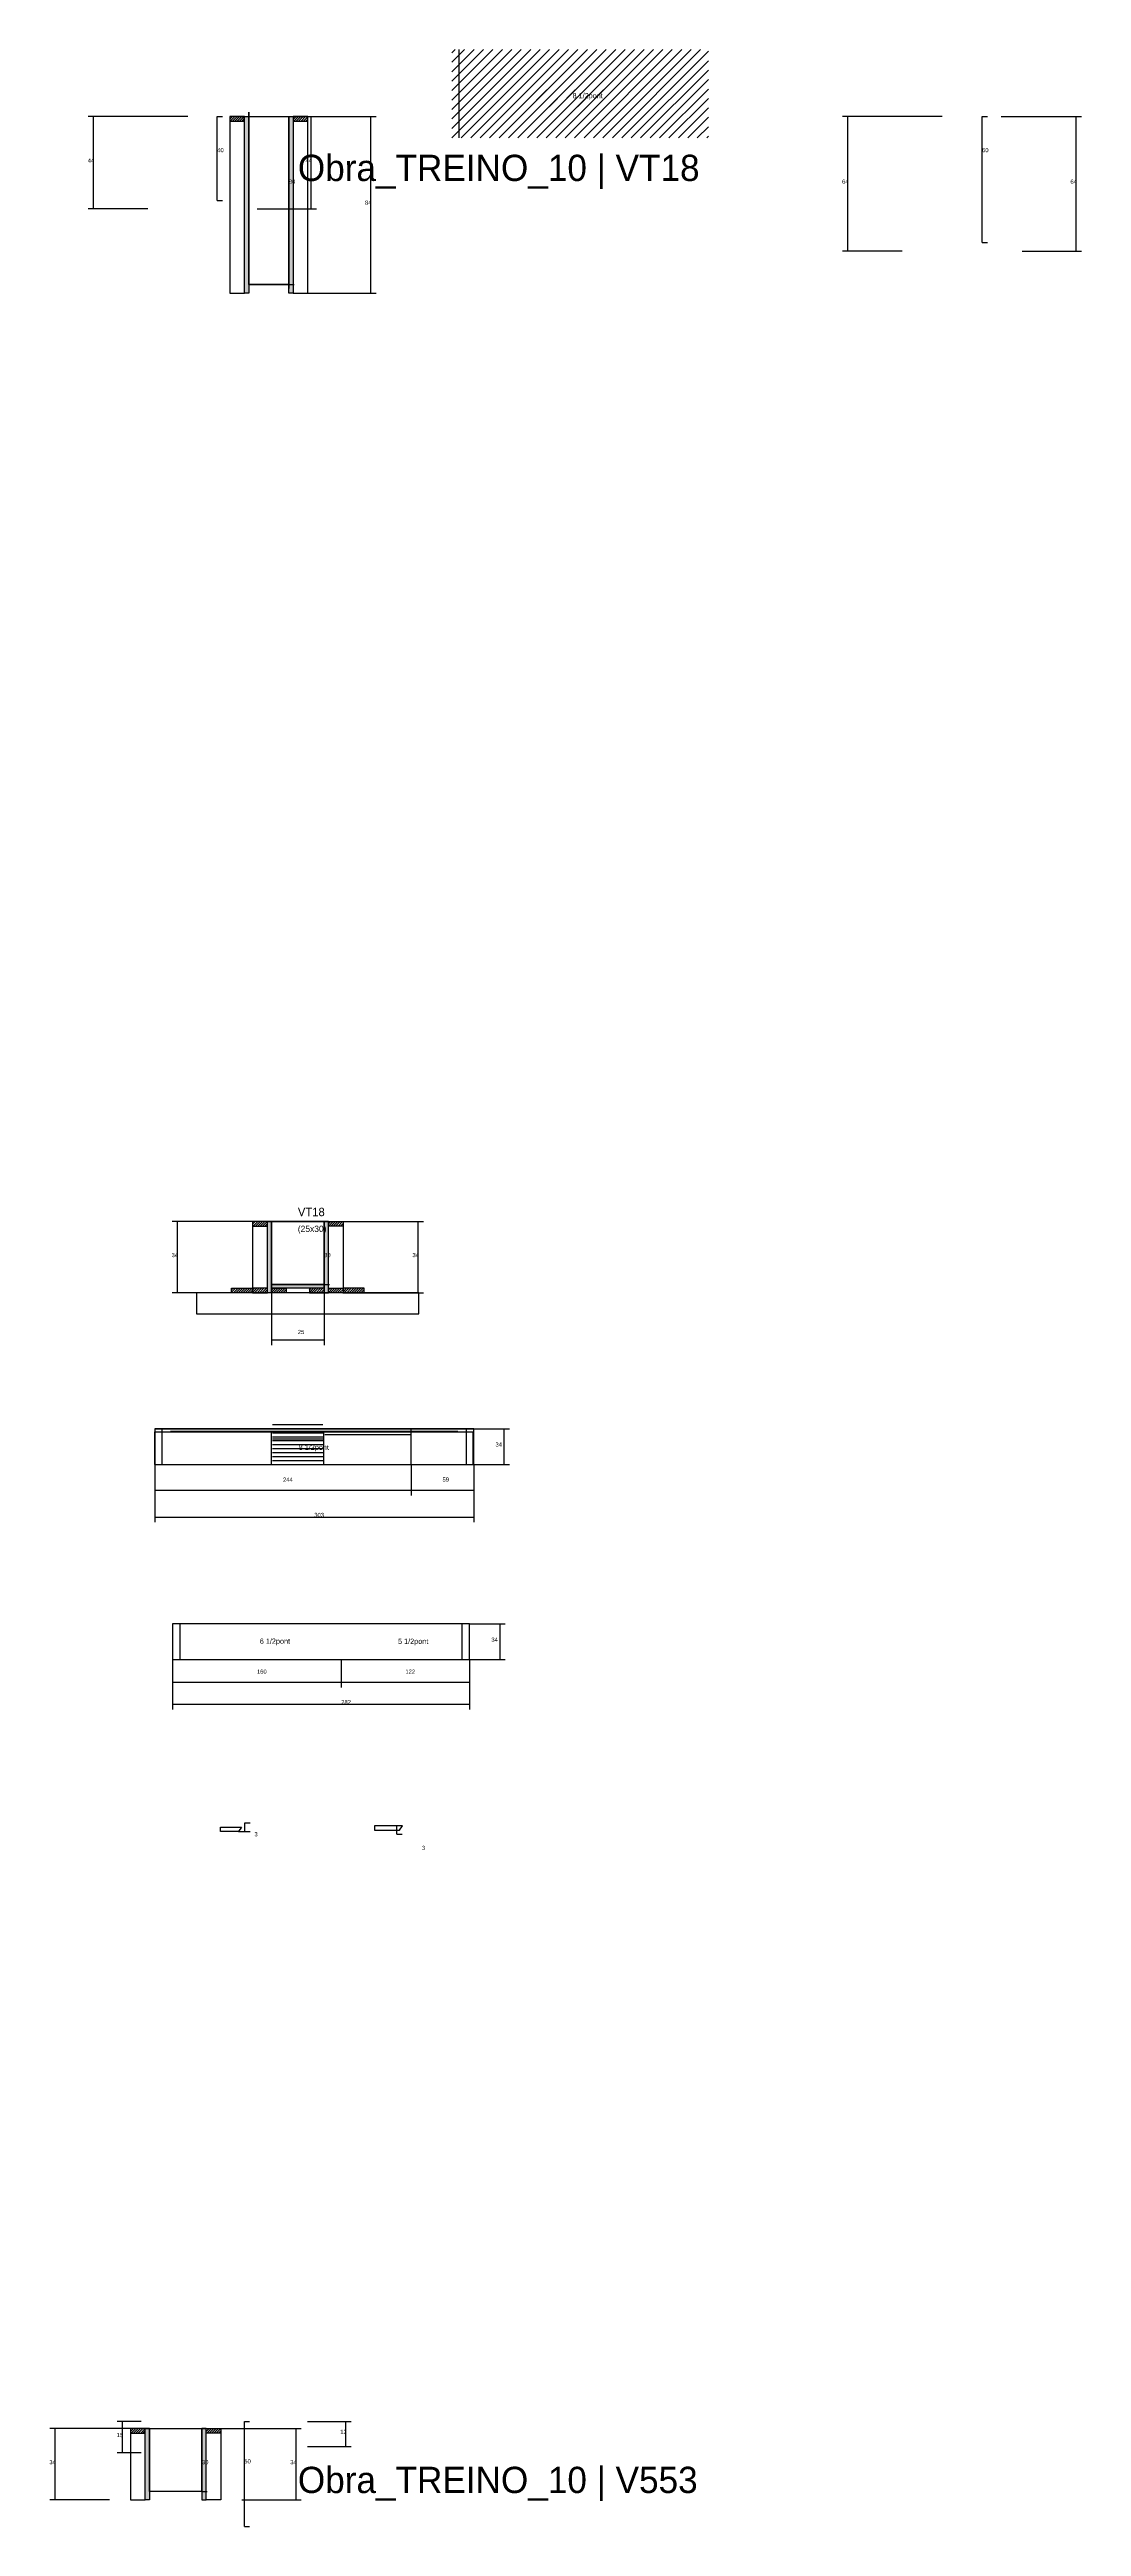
# Model space of a CAD drawing. Header units: metres. Extents: x -2848 to 22762, y -49062 to 1016.
# Drawn here: x 15764 to 16745, y -23242 to -20885 of the extents above; entities that cross this region are included whole.
import ezdxf

# ---------------------------------------------------------------- set-up
doc = ezdxf.new("R2010")
doc.units = ezdxf.units.M
for name, color, linetype in [('CONCRETO', 251, 'Continuous'), ('COTA', 4, 'Continuous'), ('Cota Seção (2x)', 4, 'Continuous'), ('Hachura', 253, 'Continuous'), ('LABEL_ID', 3, 'Continuous'), ('Madeira', 126, 'Continuous'), ('NOMENCLATURA', 7, 'Continuous'), ('Painéis', 200, 'Continuous'), ('SARR_2.2x7', 40, 'Continuous'), ('Texto Seção', 7, 'Continuous')]:
    doc.layers.add(name, color=color, linetype=linetype)

msp = doc.modelspace()

# ---------------------------------------------------------------- hatches: boundary and pattern name
at = {"layer": 'Hachura'}
h = msp.add_hatch(dxfattribs=at)
h.set_pattern_fill('ANSI31', scale=2)
h.paths.add_polyline_path([(16390.5, -20968.9), (16390.5, -20884.9), (16146.5, -20884.9), (16146.5, -20968.9)])
h = msp.add_hatch(dxfattribs=at)
h.set_pattern_fill('ANSI31', scale=2)
h.paths.add_polyline_path([(16225, -20939.3), (16292.6, -20939.3), (16292.6, -20939.3), (16298.1, -20923.3), (16298.1, -20923.3), (16230.5, -20923.3), (16230.5, -20923.3), (16225, -20939.3)])
h = msp.add_hatch(dxfattribs=at)
h.set_pattern_fill('ANSI31', scale=0.5)
h.paths.add_polyline_path([(15949.4, -20953), (15949.4, -20948.6), (15949.4, -20948.6), (15935.4, -20948.6), (15935.4, -20948.6), (15935.4, -20953), (15935.4, -20953), (15949.4, -20953)])
h = msp.add_hatch(color=8, dxfattribs=at)
h.dxf.hatch_style = 1
h.paths.add_polyline_path([(15949.4, -20948.6), (15953.4, -20948.6), (15953.4, -20948.6), (15953.4, -21116.6), (15953.4, -21116.6), (15949.4, -21116.6), (15949.4, -21116.6), (15949.4, -20948.6)])
h = msp.add_hatch(color=8, dxfattribs=at)
h.dxf.hatch_style = 1
h.paths.add_polyline_path([(15991.4, -20948.6), (15995.4, -20948.6), (15995.4, -20948.6), (15995.4, -21116.6), (15995.4, -21116.6), (15991.4, -21116.6), (15991.4, -21116.6), (15991.4, -20948.6)])
h = msp.add_hatch(dxfattribs=at)
h.set_pattern_fill('ANSI31', scale=0.5)
h.paths.add_polyline_path([(16009.4, -20953), (16009.4, -20948.6), (16009.4, -20948.6), (15995.4, -20948.6), (15995.4, -20948.6), (15995.4, -20953), (15995.4, -20953), (16009.4, -20953)])
h = msp.add_hatch(dxfattribs=at)
h.set_pattern_fill('ANSI31', scale=0.5)
h.paths.add_polyline_path([(15971, -22004.4), (15971, -22000), (15971, -22000), (15957, -22000), (15957, -22000), (15957, -22004.4), (15957, -22004.4), (15971, -22004.4)])
h = msp.add_hatch(color=8, dxfattribs=at)
h.dxf.hatch_style = 1
h.paths.add_polyline_path([(15971, -22000), (15975, -22000), (15975, -22000), (15975, -22068), (15975, -22068), (15971, -22068), (15971, -22068), (15971, -22000)])
h = msp.add_hatch(color=8, dxfattribs=at)
h.dxf.hatch_style = 1
h.paths.add_polyline_path([(16029, -22000), (16025, -22000), (16025, -22000), (16025, -22068), (16025, -22068), (16029, -22068), (16029, -22068), (16029, -22000)])
h = msp.add_hatch(dxfattribs=at)
h.set_pattern_fill('ANSI31', scale=0.5)
h.paths.add_polyline_path([(16029, -22004.4), (16029, -22000), (16029, -22000), (16043, -22000), (16043, -22000), (16043, -22004.4), (16043, -22004.4), (16029, -22004.4)])
h = msp.add_hatch(color=8, dxfattribs=at)
h.dxf.hatch_style = 1
h.paths.add_polyline_path([(15975, -22063.6), (15975, -22060), (15975, -22060), (16025, -22060), (16025, -22060), (16025, -22063.6), (16025, -22063.6), (15975, -22063.6)])
h = msp.add_hatch(dxfattribs=at)
h.set_pattern_fill('ANSI31', scale=0.5)
h.paths.add_polyline_path([(15937, -22068), (15937, -22063.6), (15937, -22063.6), (15957, -22063.6), (15957, -22063.6), (15957, -22068), (15957, -22068), (15937, -22068)])
h = msp.add_hatch(dxfattribs=at)
h.set_pattern_fill('ANSI31', scale=0.5)
h.paths.add_polyline_path([(15971, -22068), (15971, -22063.6), (15971, -22063.6), (15957, -22063.6), (15957, -22063.6), (15957, -22068), (15957, -22068), (15971, -22068)])
h = msp.add_hatch(dxfattribs=at)
h.set_pattern_fill('ANSI31', scale=0.5)
h.paths.add_polyline_path([(15975, -22068), (15975, -22063.6), (15975, -22063.6), (15989, -22063.6), (15989, -22063.6), (15989, -22068), (15989, -22068), (15975, -22068)])
h = msp.add_hatch(dxfattribs=at)
h.set_pattern_fill('ANSI31', scale=0.5)
h.paths.add_polyline_path([(16025, -22068), (16025, -22063.6), (16025, -22063.6), (16011, -22063.6), (16011, -22063.6), (16011, -22068), (16011, -22068), (16025, -22068)])
h = msp.add_hatch(dxfattribs=at)
h.set_pattern_fill('ANSI31', scale=0.5)
h.paths.add_polyline_path([(16029, -22068), (16029, -22063.6), (16029, -22063.6), (16043, -22063.6), (16043, -22063.6), (16043, -22068), (16043, -22068), (16029, -22068)])
h = msp.add_hatch(dxfattribs=at)
h.set_pattern_fill('ANSI31', scale=0.5)
h.paths.add_polyline_path([(16063, -22068), (16063, -22063.6), (16063, -22063.6), (16043, -22063.6), (16043, -22063.6), (16043, -22068), (16043, -22068), (16063, -22068)])
h = msp.add_hatch(dxfattribs=at)
h.set_pattern_fill('ANSI31', scale=0.5)
h.paths.add_polyline_path([(15854.8, -23153), (15854.8, -23148.6), (15854.8, -23148.6), (15840.8, -23148.6), (15840.8, -23148.6), (15840.8, -23153), (15840.8, -23153), (15854.8, -23153)])
h = msp.add_hatch(color=8, dxfattribs=at)
h.dxf.hatch_style = 1
h.paths.add_polyline_path([(15854.8, -23148.6), (15858.8, -23148.6), (15858.8, -23148.6), (15858.8, -23216.6), (15858.8, -23216.6), (15854.8, -23216.6), (15854.8, -23216.6), (15854.8, -23148.6)])
h = msp.add_hatch(color=8, dxfattribs=at)
h.dxf.hatch_style = 1
h.paths.add_polyline_path([(15912.8, -23148.6), (15908.8, -23148.6), (15908.8, -23148.6), (15908.8, -23216.6), (15908.8, -23216.6), (15912.8, -23216.6), (15912.8, -23216.6), (15912.8, -23148.6)])
h = msp.add_hatch(dxfattribs=at)
h.set_pattern_fill('ANSI31', scale=0.5)
h.paths.add_polyline_path([(15912.8, -23153), (15912.8, -23148.6), (15912.8, -23148.6), (15926.8, -23148.6), (15926.8, -23148.6), (15926.8, -23153), (15926.8, -23153), (15912.8, -23153)])

# ---------------------------------------------------------------- linework, layer by layer
at = {"layer": 'CONCRETO'}
for points in [[(15953.4, -20944.6), (15953.4, -20944.6), (15953.4, -20948.6), (15953.4, -20948.6), (15953.4, -20948.6), (15991.4, -20948.6), (15991.4, -21112.2), (15991.4, -21112.2), (15991.4, -21108.6), (15953.4, -21108.6)], [(15975, -22000), (15975, -22000), (15975, -22000), (15975, -22000), (16025, -22000), (16025, -22000), (16025, -22000), (16025, -22060), (15975, -22060), (15975, -22000)], [(15975, -22060), (16025, -22060), (16025, -22000), (15975, -22000)], [(15858.8, -23148.6), (15858.8, -23148.6), (15858.8, -23148.6), (15858.8, -23148.6), (15908.8, -23148.6), (15908.8, -23148.6), (15908.8, -23148.6), (15908.8, -23208.6), (15858.8, -23208.6), (15858.8, -23148.6)]]:
    msp.add_lwpolyline(points, close=True, dxfattribs=at)
at = {"layer": 'COTA'}
for p, q in [((15895.3, -20948.6), (15800.6, -20948.6)), ((15805.6, -21036.6), (15805.6, -20948.6)), ((15941.3, -20948.6), (16017.7, -20948.6)), ((16009.4, -20948.6), (16074.4, -20948.6)), ((16012.7, -21036.6), (16012.7, -20948.6)), ((16069.4, -21116.6), (16069.4, -20948.6)), ((16612.9, -20948.6), (16518.2, -20948.6)), ((16523.2, -21076.6), (16523.2, -20948.6)), ((16668.9, -20948.6), (16745.4, -20948.6)), ((16740.4, -21076.6), (16740.4, -20948.6)), ((15857.3, -21036.6), (15800.6, -21036.6)), ((15961.3, -21036.6), (16017.7, -21036.6)), ((16574.9, -21076.6), (16518.2, -21076.6)), ((16688.9, -21076.6), (16745.4, -21076.6)), ((16009.4, -21116.6), (16074.4, -21116.6)), ((15975, -22000), (15880.4, -22000)), ((15885.4, -22068), (15885.4, -22000)), ((16043, -22000), (16119.5, -22000)), ((16114.5, -22068), (16114.5, -22000)), ((15937, -22068), (15880.4, -22068)), ((15975, -22063.6), (15975, -22117.7)), ((16025, -22063.6), (16025, -22117.7)), ((16063, -22068), (16119.5, -22068)), ((15975, -22112.7), (16025, -22112.7)), ((16167.3, -22197.3), (16201.2, -22197.3)), ((16196.2, -22231.3), (16196.2, -22197.3)), ((16167.3, -22231.3), (16201.2, -22231.3)), ((16163.3, -22383), (16197.3, -22383)), ((16192.3, -22417), (16192.3, -22383)), ((16163.3, -22417), (16197.3, -22417)), ((15851.1, -23141.8), (15828.1, -23141.8)), ((15833.1, -23171.8), (15833.1, -23141.8)), ((16009.1, -23141.8), (16050.8, -23141.8)), ((16045.8, -23165.8), (16045.8, -23141.8)), ((15858.8, -23148.6), (15764.1, -23148.6)), ((15769.1, -23216.6), (15769.1, -23148.6)), ((15926.8, -23148.6), (16003.3, -23148.6)), ((15998.3, -23216.6), (15998.3, -23148.6)), ((16009.1, -23165.8), (16050.8, -23165.8)), ((15851.1, -23171.8), (15828.1, -23171.8)), ((15820.8, -23216.6), (15764.1, -23216.6)), ((15946.8, -23216.6), (16003.3, -23216.6))]:
    msp.add_line(p, q, dxfattribs=at)
at = {"layer": 'Cota Seção (2x)'}
for p, q in [((15923.3, -21028.6), (15923.3, -20948.6)), ((15923.3, -20948.6), (15928.3, -20948.6)), ((15953.4, -20948.6), (15996.4, -20948.6)), ((15991.4, -21108.6), (15991.4, -20948.6)), ((16650.9, -21068.6), (16650.9, -20948.6)), ((16650.9, -20948.6), (16655.9, -20948.6)), ((15923.3, -21028.6), (15928.3, -21028.6)), ((16650.9, -21068.6), (16655.9, -21068.6)), ((15953.4, -21108.6), (15996.4, -21108.6)), ((16025, -22060), (16025, -22000)), ((16025, -22000), (16030, -22000)), ((16025, -22060), (16030, -22060)), ((15863.9, -22231.3), (15863.9, -22286.3)), ((15863.9, -22231.3), (15863.9, -22260.8)), ((16107.9, -22231.3), (16107.9, -22260.8)), ((16107.9, -22231.3), (16107.9, -22260.8)), ((16167.3, -22231.3), (16167.3, -22286.3)), ((16167.3, -22231.3), (16167.3, -22260.8)), ((15863.9, -22255.8), (16107.9, -22255.8)), ((16107.9, -22255.8), (16167.3, -22255.8)), ((15863.9, -22281.3), (16167.3, -22281.3)), ((15880.9, -22417), (15880.9, -22464.4)), ((15880.9, -22417), (15880.9, -22443.5)), ((16041.3, -22417), (16041.3, -22443.5)), ((16041.3, -22417), (16041.3, -22443.5)), ((16163.3, -22417), (16163.3, -22464.4)), ((16163.3, -22417), (16163.3, -22443.5)), ((15880.9, -22438.5), (16041.3, -22438.5)), ((15880.9, -22459.4), (16163.3, -22459.4)), ((16041.3, -22438.5), (16163.3, -22438.5)), ((15949.5, -22580.4), (15949.5, -22572.4)), ((15949.5, -22572.4), (15954.5, -22572.4)), ((16099.5, -22575.2), (16089.1, -22575.2)), ((16094.1, -22583.2), (16094.1, -22575.2)), ((15943.4, -22580.4), (15954.5, -22580.4)), ((16094.1, -22583.2), (16099.1, -22583.2)), ((15949.1, -23241.8), (15949.1, -23141.8)), ((15949.1, -23141.8), (15954.1, -23141.8)), ((15908.8, -23208.6), (15908.8, -23148.6)), ((15908.8, -23148.6), (15913.8, -23148.6)), ((15908.8, -23208.6), (15913.8, -23208.6)), ((15949.1, -23241.8), (15954.1, -23241.8))]:
    msp.add_line(p, q, dxfattribs=at)
at = {"layer": 'Madeira'}
for points in [[(15949.4, -20953), (15949.4, -20948.6), (15935.4, -20948.6), (15935.4, -20953)], [(15949.4, -20948.6), (15935.4, -20948.6), (15935.4, -21116.6), (15949.4, -21116.6)], [(16009.4, -20953), (16009.4, -20948.6), (15995.4, -20948.6), (15995.4, -20953)], [(16009.4, -20948.6), (15995.4, -20948.6), (15995.4, -21116.6), (16009.4, -21116.6)], [(15971, -22004.4), (15971, -22000), (15957, -22000), (15957, -22004.4)], [(15971, -22000), (15957, -22000), (15957, -22068), (15971, -22068)], [(16029, -22004.4), (16029, -22000), (16043, -22000), (16043, -22004.4)], [(16029, -22000), (16043, -22000), (16043, -22068), (16029, -22068)], [(15903.6, -22088), (16115.2, -22088), (16115.2, -22068), (15903.6, -22068)], [(15937, -22068), (15937, -22063.6), (15957, -22063.6), (15957, -22068)], [(15971, -22068), (15971, -22063.6), (15957, -22063.6), (15957, -22068)], [(15975, -22068), (15975, -22063.6), (15989, -22063.6), (15989, -22068)], [(16025, -22068), (16025, -22063.6), (16011, -22063.6), (16011, -22068)], [(16029, -22068), (16029, -22063.6), (16043, -22063.6), (16043, -22068)], [(16063, -22068), (16063, -22063.6), (16043, -22063.6), (16043, -22068)], [(15854.8, -23153), (15854.8, -23148.6), (15840.8, -23148.6), (15840.8, -23153)], [(15854.8, -23148.6), (15840.8, -23148.6), (15840.8, -23216.6), (15854.8, -23216.6)], [(15912.8, -23153), (15912.8, -23148.6), (15926.8, -23148.6), (15926.8, -23153)], [(15912.8, -23148.6), (15926.8, -23148.6), (15926.8, -23216.6), (15912.8, -23216.6)]]:
    msp.add_lwpolyline(points, close=True, dxfattribs=at)
at = {"layer": 'Painéis'}
for p, q in [((15975, -22068), (15975, -22000)), ((16025, -22068), (16025, -22000)), ((15975, -22060), (16025, -22060)), ((15975, -22063.6), (15975, -22060)), ((16025, -22063.6), (16025, -22060)), ((15863.9, -22197.3), (16167.3, -22197.3)), ((15863.9, -22200.3), (15974.8, -22200.3)), ((15863.9, -22231.3), (15863.9, -22200.3)), ((15974.8, -22231.3), (15974.8, -22200.3)), ((15974.8, -22200.3), (16024.8, -22200.3)), ((15974.8, -22231.3), (15974.8, -22200.3)), ((16024.8, -22231.3), (16024.8, -22200.3)), ((16024.8, -22200.3), (16107.8, -22200.3)), ((16024.8, -22231.3), (16024.8, -22200.3)), ((16107.8, -22231.3), (16107.8, -22200.3)), ((16107.8, -22200.3), (16166.8, -22200.3)), ((16107.8, -22231.3), (16107.8, -22200.3)), ((16107.9, -22231.3), (16107.9, -22197.3)), ((16166.8, -22231.3), (16166.8, -22200.3)), ((16167.3, -22231.3), (16167.3, -22197.3)), ((15863.9, -22231.3), (16167.3, -22231.3)), ((15863.9, -22231.3), (15974.8, -22231.3)), ((15974.8, -22231.3), (16024.8, -22231.3)), ((16024.8, -22231.3), (16107.8, -22231.3)), ((16107.8, -22231.3), (16166.8, -22231.3))]:
    msp.add_line(p, q, dxfattribs=at)
for points in [[(15949.4, -20948.6), (15953.4, -20948.6), (15953.4, -21116.6), (15949.4, -21116.6)], [(15991.4, -20948.6), (15995.4, -20948.6), (15995.4, -21116.6), (15991.4, -21116.6)], [(15971, -22000), (15975, -22000), (15975, -22068), (15971, -22068)], [(16029, -22000), (16025, -22000), (16025, -22068), (16029, -22068)], [(15975, -22063.6), (15975, -22060), (16025, -22060), (16025, -22063.6)], [(15863.9, -22231.3), (16167.3, -22231.3), (16167.3, -22197.3), (15863.9, -22197.3)], [(15880.9, -22417), (16163.3, -22417), (16163.3, -22383), (15880.9, -22383)], [(15943.4, -22580.4), (15926.4, -22580.4), (15926.4, -22576.4), (15946.5, -22576.4)], [(16099.5, -22575.2), (16072.9, -22575.2), (16072.9, -22579.2), (16096.8, -22579.2)], [(15854.8, -23148.6), (15858.8, -23148.6), (15858.8, -23216.6), (15854.8, -23216.6)], [(15912.8, -23148.6), (15908.8, -23148.6), (15908.8, -23216.6), (15912.8, -23216.6)]]:
    msp.add_lwpolyline(points, close=True, dxfattribs=at)
at = {"layer": 'SARR_2.2x7'}
for p, q in [((16153.5, -20968.9), (16153.5, -20884.9)), ((15870.9, -22231.3), (15870.9, -22197.3)), ((15878.9, -22199.5), (16107.9, -22199.5)), ((15975.8, -22193.2), (16023.8, -22193.2)), ((15975.8, -22201.1), (16023.8, -22201.1)), ((16107.9, -22199.5), (16152.3, -22199.5)), ((16160.3, -22231.3), (16160.3, -22197.3)), ((15975.8, -22204.9), (16023.8, -22204.9)), ((15975.8, -22206.8), (16023.8, -22206.8)), ((15975.8, -22208.6), (16023.8, -22208.6)), ((15975.8, -22212.3), (16023.8, -22212.3)), ((15975.8, -22212.4), (16023.8, -22212.4)), ((15975.8, -22216.2), (16023.8, -22216.2)), ((15975.8, -22220), (16023.8, -22220)), ((15975.8, -22223.7), (16023.8, -22223.7)), ((16025.8, -22202.8), (16106.8, -22202.8)), ((15975.8, -22227.5), (16023.8, -22227.5)), ((15887.9, -22417), (15887.9, -22383)), ((16156.3, -22417), (16156.3, -22383))]:
    msp.add_line(p, q, dxfattribs=at)

# ---------------------------------------------------------------- texts
at = {"layer": 'COTA'}
for s, p in [('44', (15800.1, -20992.6)), ('44', (16007.2, -20992.6)), ('64', (16517.7, -21012.6)), ('64', (16734.9, -21012.6)), ('84', (16063.9, -21032.6)), ('34', (15879.9, -22034)), ('34', (16109, -22034)), ('25', (16000, -22107.2)), ('34', (16188, -22214.3)), ('34', (16184.1, -22400)), ('15', (15827.6, -23156.8)), ('12', (16040.3, -23153.8)), ('34', (15763.6, -23182.6)), ('34', (15992.8, -23182.6))]:
    msp.add_text(s, height=4, dxfattribs=at).set_placement(p)
at = {"layer": 'Cota Seção (2x)'}
for s, p in [('40', (15923.3, -20982.6)), ('60', (16650.9, -20982.6)), ('80', (15991.4, -21012.6)), ('30', (16025, -22034)), ('244', (15985.9, -22247.7)), ('59', (16137.6, -22247.6)), ('303', (16015.6, -22281.3)), ('160', (15961.1, -22430.4)), ('122', (16102.3, -22430.4)), ('282', (16041.3, -22459.4)), ('3', (15958.7, -22585.1)), ('3', (16118, -22598.1)), ('30', (15908.8, -23182.6)), ('50', (15949.1, -23181.8))]:
    msp.add_text(s, height=4, dxfattribs=at).set_placement(p)
at = {"layer": 'LABEL_ID'}
for s, p in [('Obra_TREINO_10 | VT18', (16000, -21010)), ('Obra_TREINO_10 | V553', (16000, -23210))]:
    msp.add_text(s, height=25, dxfattribs=at).set_placement(p)
at = {"layer": 'NOMENCLATURA'}
for s, p in [('8 1/2pont', (16261.3, -20931.3)), ('8 1/2pont', (16000.8, -22217.4)), ('6 1/2pont', (15963.8, -22401.9)), ('5 1/2pont', (16095.3, -22402))]:
    msp.add_text(s, height=5, dxfattribs=at).set_placement(p)
at = {"layer": 'Texto Seção'}
for s, height, p in [('VT18', 8, (16000, -21995)), ('(25x30)', 6, (16000, -22010))]:
    msp.add_text(s, height=height, dxfattribs=at).set_placement(p)

doc.saveas('drawing.dxf')
